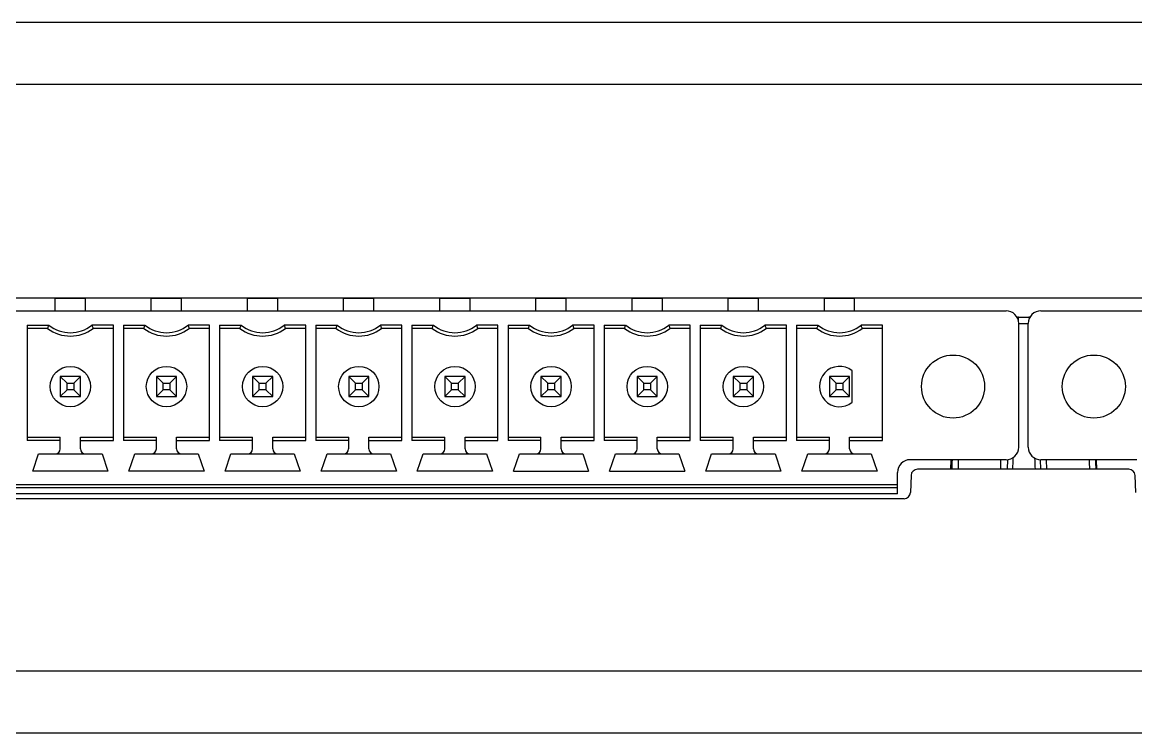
# Model space of a CAD drawing. Header units: inches. Extents: x 0 to 34, y 0 to 22.
# Drawn here: x 15.85 to 17.587, y 16.911 to 18.019 of the extents above; entities that cross this region are included whole.
import ezdxf

# ---------------------------------------------------------------- set-up
doc = ezdxf.new("R2010")
doc.units = ezdxf.units.IN
doc.header["$LTSCALE"] = 1.87
doc.header["$MEASUREMENT"] = 0
doc.layers.get('0').update_dxf_attribs({"linetype": 'CONTINUOUS'})

msp = doc.modelspace()

# ---------------------------------------------------------------- linework, layer by layer
at = {"color": 7, "linetype": 'CONTINUOUS'}
for p, q in [((14.2035, 18.0185), (20.7291, 18.0185)), ((14.3299, 17.922), (20.4989, 17.922)), ((20.2163, 17.5885), (14.6085, 17.5885)), ((15.9015, 17.5685), (15.9015, 17.5882)), ((15.9015, 17.5882), (15.9488, 17.5882)), ((15.9094, 17.5885), (15.9094, 17.5882)), ((15.9409, 17.5885), (15.9409, 17.5882)), ((15.9488, 17.5685), (15.9488, 17.5882)), ((16.0515, 17.5685), (16.0515, 17.5882)), ((16.0515, 17.5882), (16.0988, 17.5882)), ((16.0594, 17.5885), (16.0594, 17.5882)), ((16.0909, 17.5885), (16.0909, 17.5882)), ((16.0988, 17.5685), (16.0988, 17.5882)), ((16.2015, 17.5685), (16.2015, 17.5882)), ((16.2015, 17.5882), (16.2488, 17.5882)), ((16.2094, 17.5885), (16.2094, 17.5882)), ((16.2409, 17.5885), (16.2409, 17.5882)), ((16.2488, 17.5685), (16.2488, 17.5882)), ((16.3515, 17.5685), (16.3515, 17.5882)), ((16.3515, 17.5882), (16.3988, 17.5882)), ((16.3594, 17.5885), (16.3594, 17.5882)), ((16.3909, 17.5885), (16.3909, 17.5882)), ((16.3988, 17.5685), (16.3988, 17.5882)), ((16.5015, 17.5685), (16.5015, 17.5882)), ((16.5015, 17.5882), (16.5488, 17.5882)), ((16.5094, 17.5885), (16.5094, 17.5882)), ((16.5409, 17.5885), (16.5409, 17.5882)), ((16.5488, 17.5685), (16.5488, 17.5882)), ((16.6515, 17.5685), (16.6515, 17.5882)), ((16.6515, 17.5882), (16.6988, 17.5882)), ((16.6594, 17.5885), (16.6594, 17.5882)), ((16.6909, 17.5885), (16.6909, 17.5882)), ((16.6988, 17.5685), (16.6988, 17.5882)), ((16.8015, 17.5685), (16.8015, 17.5882)), ((16.8015, 17.5882), (16.8488, 17.5882)), ((16.8094, 17.5885), (16.8094, 17.5882)), ((16.8409, 17.5885), (16.8409, 17.5882)), ((16.8488, 17.5685), (16.8488, 17.5882)), ((16.9515, 17.5685), (16.9515, 17.5882)), ((16.9515, 17.5882), (16.9988, 17.5882)), ((16.9594, 17.5885), (16.9594, 17.5882)), ((16.9909, 17.5885), (16.9909, 17.5882)), ((16.9988, 17.5685), (16.9988, 17.5882)), ((17.1015, 17.5685), (17.1015, 17.5882)), ((17.1015, 17.5882), (17.1488, 17.5882)), ((17.1094, 17.5885), (17.1094, 17.5882)), ((17.1409, 17.5885), (17.1409, 17.5882)), ((17.1488, 17.5685), (17.1488, 17.5882)), ((14.5789, 17.5685), (17.385, 17.5685)), ((17.4394, 17.5685), (20.2459, 17.5685)), ((15.858, 17.5462), (15.858, 17.3664)), ((15.858, 17.5462), (15.8915, 17.5462)), ((15.9923, 17.5462), (15.9588, 17.5462)), ((15.9923, 17.3664), (15.9923, 17.5462)), ((16.008, 17.5462), (16.008, 17.3664)), ((16.008, 17.5462), (16.0415, 17.5462)), ((16.1423, 17.5462), (16.1088, 17.5462)), ((16.1423, 17.3664), (16.1423, 17.5462)), ((16.158, 17.5462), (16.158, 17.3664)), ((16.158, 17.5462), (16.1915, 17.5462)), ((16.2923, 17.5462), (16.2588, 17.5462)), ((16.2923, 17.3664), (16.2923, 17.5462)), ((16.308, 17.5462), (16.308, 17.3664)), ((16.308, 17.5462), (16.3415, 17.5462)), ((16.4423, 17.5462), (16.4088, 17.5462)), ((16.4423, 17.3664), (16.4423, 17.5462)), ((16.458, 17.5462), (16.458, 17.3664)), ((16.458, 17.5462), (16.4915, 17.5462)), ((16.5923, 17.5462), (16.5588, 17.5462)), ((16.5923, 17.3664), (16.5923, 17.5462)), ((16.608, 17.5462), (16.608, 17.3664)), ((16.608, 17.5462), (16.6415, 17.5462)), ((16.7423, 17.5462), (16.7088, 17.5462)), ((16.7423, 17.3664), (16.7423, 17.5462)), ((16.758, 17.5462), (16.758, 17.3664)), ((16.758, 17.5462), (16.7915, 17.5462)), ((16.8923, 17.5462), (16.8588, 17.5462)), ((16.8923, 17.3664), (16.8923, 17.5462)), ((16.908, 17.5462), (16.908, 17.3664)), ((16.908, 17.5462), (16.9415, 17.5462)), ((17.0423, 17.5462), (17.0088, 17.5462)), ((17.0423, 17.3664), (17.0423, 17.5462)), ((17.058, 17.5462), (17.058, 17.3664)), ((17.058, 17.5462), (17.0915, 17.5462)), ((17.1923, 17.5462), (17.1588, 17.5462)), ((17.1923, 17.3664), (17.1923, 17.5462)), ((17.4021, 17.5585), (17.4223, 17.5585)), ((17.4047, 17.5489), (17.4197, 17.5489)), ((17.4047, 17.3559), (17.4047, 17.5488)), ((17.4197, 17.3559), (17.4197, 17.5488)), ((15.8897, 17.541), (15.858, 17.541)), ((15.9923, 17.541), (15.9606, 17.541)), ((16.0397, 17.541), (16.008, 17.541)), ((16.1423, 17.541), (16.1106, 17.541)), ((16.1897, 17.541), (16.158, 17.541)), ((16.2923, 17.541), (16.2606, 17.541)), ((16.3397, 17.541), (16.308, 17.541)), ((16.4423, 17.541), (16.4106, 17.541)), ((16.4897, 17.541), (16.458, 17.541)), ((16.5923, 17.541), (16.5606, 17.541)), ((16.6397, 17.541), (16.608, 17.541)), ((16.7423, 17.541), (16.7106, 17.541)), ((16.7897, 17.541), (16.758, 17.541)), ((16.8923, 17.541), (16.8606, 17.541)), ((16.9397, 17.541), (16.908, 17.541)), ((17.0423, 17.541), (17.0106, 17.541)), ((17.0897, 17.541), (17.058, 17.541)), ((17.1923, 17.541), (17.1606, 17.541)), ((15.9094, 17.4662), (15.9094, 17.4347)), ((15.9094, 17.4662), (15.92, 17.4556)), ((15.9409, 17.4662), (15.9094, 17.4662)), ((15.9409, 17.4662), (15.9304, 17.4556)), ((15.9409, 17.4347), (15.9409, 17.4662)), ((16.0594, 17.4662), (16.0594, 17.4347)), ((16.0594, 17.4662), (16.07, 17.4556)), ((16.0909, 17.4662), (16.0594, 17.4662)), ((16.0909, 17.4662), (16.0804, 17.4556)), ((16.0909, 17.4347), (16.0909, 17.4662)), ((16.2094, 17.4662), (16.2094, 17.4347)), ((16.2094, 17.4662), (16.22, 17.4556)), ((16.2409, 17.4662), (16.2094, 17.4662)), ((16.2409, 17.4662), (16.2304, 17.4556)), ((16.2409, 17.4347), (16.2409, 17.4662)), ((16.3594, 17.4662), (16.3594, 17.4347)), ((16.3594, 17.4662), (16.37, 17.4556)), ((16.3909, 17.4662), (16.3594, 17.4662)), ((16.3909, 17.4662), (16.3804, 17.4556)), ((16.3909, 17.4347), (16.3909, 17.4662)), ((16.5094, 17.4662), (16.5094, 17.4347)), ((16.5094, 17.4662), (16.52, 17.4556)), ((16.5409, 17.4662), (16.5094, 17.4662)), ((16.5409, 17.4662), (16.5304, 17.4556)), ((16.5409, 17.4347), (16.5409, 17.4662)), ((16.6594, 17.4662), (16.6594, 17.4347)), ((16.6594, 17.4662), (16.67, 17.4556)), ((16.6909, 17.4662), (16.6594, 17.4662)), ((16.6909, 17.4662), (16.6804, 17.4556)), ((16.6909, 17.4347), (16.6909, 17.4662)), ((16.8094, 17.4662), (16.8094, 17.4347)), ((16.8094, 17.4662), (16.82, 17.4556)), ((16.8409, 17.4662), (16.8094, 17.4662)), ((16.8409, 17.4662), (16.8304, 17.4556)), ((16.8409, 17.4347), (16.8409, 17.4662)), ((16.9594, 17.4662), (16.9594, 17.4347)), ((16.9594, 17.4662), (16.97, 17.4556)), ((16.9909, 17.4662), (16.9594, 17.4662)), ((16.9909, 17.4662), (16.9804, 17.4556)), ((16.9909, 17.4347), (16.9909, 17.4662)), ((17.1094, 17.4662), (17.1094, 17.4347)), ((17.1094, 17.4662), (17.12, 17.4556)), ((17.1409, 17.4662), (17.1094, 17.4662)), ((17.1409, 17.4662), (17.1304, 17.4556)), ((17.1409, 17.4347), (17.1409, 17.4662)), ((17.1448, 17.4258), (17.1448, 17.475)), ((15.92, 17.4452), (15.9094, 17.4347)), ((15.92, 17.4452), (15.92, 17.4556)), ((15.92, 17.4556), (15.9304, 17.4556)), ((15.9304, 17.4452), (15.92, 17.4452)), ((15.9304, 17.4556), (15.9304, 17.4452)), ((15.9304, 17.4452), (15.9409, 17.4347)), ((16.07, 17.4452), (16.0594, 17.4347)), ((16.07, 17.4452), (16.07, 17.4556)), ((16.07, 17.4556), (16.0804, 17.4556)), ((16.0804, 17.4452), (16.07, 17.4452)), ((16.0804, 17.4556), (16.0804, 17.4452)), ((16.0804, 17.4452), (16.0909, 17.4347)), ((16.22, 17.4452), (16.2094, 17.4347)), ((16.22, 17.4452), (16.22, 17.4556)), ((16.22, 17.4556), (16.2304, 17.4556)), ((16.2304, 17.4452), (16.22, 17.4452)), ((16.2304, 17.4556), (16.2304, 17.4452)), ((16.2304, 17.4452), (16.2409, 17.4347)), ((16.37, 17.4452), (16.3594, 17.4347)), ((16.37, 17.4452), (16.37, 17.4556)), ((16.37, 17.4556), (16.3804, 17.4556)), ((16.3804, 17.4452), (16.37, 17.4452)), ((16.3804, 17.4556), (16.3804, 17.4452)), ((16.3804, 17.4452), (16.3909, 17.4347)), ((16.52, 17.4452), (16.5094, 17.4347)), ((16.52, 17.4452), (16.52, 17.4556)), ((16.52, 17.4556), (16.5304, 17.4556)), ((16.5304, 17.4452), (16.52, 17.4452)), ((16.5304, 17.4556), (16.5304, 17.4452)), ((16.5304, 17.4452), (16.5409, 17.4347)), ((16.67, 17.4452), (16.6594, 17.4347)), ((16.67, 17.4452), (16.67, 17.4556)), ((16.67, 17.4556), (16.6804, 17.4556)), ((16.6804, 17.4452), (16.67, 17.4452)), ((16.6804, 17.4556), (16.6804, 17.4452)), ((16.6804, 17.4452), (16.6909, 17.4347)), ((16.82, 17.4452), (16.8094, 17.4347)), ((16.82, 17.4452), (16.82, 17.4556)), ((16.82, 17.4556), (16.8304, 17.4556)), ((16.8304, 17.4452), (16.82, 17.4452)), ((16.8304, 17.4556), (16.8304, 17.4452)), ((16.8304, 17.4452), (16.8409, 17.4347)), ((16.97, 17.4452), (16.9594, 17.4347)), ((16.97, 17.4452), (16.97, 17.4556)), ((16.97, 17.4556), (16.9804, 17.4556)), ((16.9804, 17.4452), (16.97, 17.4452)), ((16.9804, 17.4556), (16.9804, 17.4452)), ((16.9804, 17.4452), (16.9909, 17.4347)), ((17.12, 17.4452), (17.1094, 17.4347)), ((17.12, 17.4452), (17.12, 17.4556)), ((17.12, 17.4556), (17.1304, 17.4556)), ((17.1304, 17.4452), (17.12, 17.4452)), ((17.1304, 17.4556), (17.1304, 17.4452)), ((17.1304, 17.4452), (17.1409, 17.4347)), ((15.9094, 17.4347), (15.9409, 17.4347)), ((16.0594, 17.4347), (16.0909, 17.4347)), ((16.2094, 17.4347), (16.2409, 17.4347)), ((16.3594, 17.4347), (16.3909, 17.4347)), ((16.5094, 17.4347), (16.5409, 17.4347)), ((16.6594, 17.4347), (16.6909, 17.4347)), ((16.8094, 17.4347), (16.8409, 17.4347)), ((16.9594, 17.4347), (16.9909, 17.4347)), ((17.1094, 17.4347), (17.1409, 17.4347)), ((15.858, 17.3717), (15.9094, 17.3717)), ((15.9094, 17.3532), (15.9094, 17.3717)), ((15.9409, 17.3532), (15.9409, 17.3717)), ((15.9409, 17.3717), (15.9923, 17.3717)), ((16.008, 17.3717), (16.0594, 17.3717)), ((16.0594, 17.3532), (16.0594, 17.3717)), ((16.0909, 17.3532), (16.0909, 17.3717)), ((16.0909, 17.3717), (16.1423, 17.3717)), ((16.158, 17.3717), (16.2094, 17.3717)), ((16.2094, 17.3532), (16.2094, 17.3717)), ((16.2409, 17.3532), (16.2409, 17.3717)), ((16.2409, 17.3717), (16.2923, 17.3717)), ((16.308, 17.3717), (16.3594, 17.3717)), ((16.3594, 17.3532), (16.3594, 17.3717)), ((16.3909, 17.3532), (16.3909, 17.3717)), ((16.3909, 17.3717), (16.4423, 17.3717)), ((16.458, 17.3717), (16.5094, 17.3717)), ((16.5094, 17.3532), (16.5094, 17.3717)), ((16.5409, 17.3532), (16.5409, 17.3717)), ((16.5409, 17.3717), (16.5923, 17.3717)), ((16.608, 17.3717), (16.6594, 17.3717)), ((16.6594, 17.3532), (16.6594, 17.3717)), ((16.6909, 17.3532), (16.6909, 17.3717)), ((16.6909, 17.3717), (16.7423, 17.3717)), ((16.758, 17.3717), (16.8094, 17.3717)), ((16.8094, 17.3532), (16.8094, 17.3717)), ((16.8409, 17.3532), (16.8409, 17.3717)), ((16.8409, 17.3717), (16.8923, 17.3717)), ((16.908, 17.3717), (16.9594, 17.3717)), ((16.9594, 17.3532), (16.9594, 17.3717)), ((16.9909, 17.3532), (16.9909, 17.3717)), ((16.9909, 17.3717), (17.0423, 17.3717)), ((17.058, 17.3717), (17.1094, 17.3717)), ((17.1094, 17.3532), (17.1094, 17.3717)), ((17.1409, 17.3532), (17.1409, 17.3717)), ((17.1409, 17.3717), (17.1923, 17.3717)), ((15.9094, 17.3664), (15.858, 17.3664)), ((15.9409, 17.3664), (15.9923, 17.3664)), ((16.0594, 17.3664), (16.008, 17.3664)), ((16.0909, 17.3664), (16.1423, 17.3664)), ((16.2094, 17.3664), (16.158, 17.3664)), ((16.2409, 17.3664), (16.2923, 17.3664)), ((16.3594, 17.3664), (16.308, 17.3664)), ((16.3909, 17.3664), (16.4423, 17.3664)), ((16.5094, 17.3664), (16.458, 17.3664)), ((16.5409, 17.3664), (16.5923, 17.3664)), ((16.6594, 17.3664), (16.608, 17.3664)), ((16.6909, 17.3664), (16.7423, 17.3664)), ((16.8094, 17.3664), (16.758, 17.3664)), ((16.8409, 17.3664), (16.8923, 17.3664)), ((16.9594, 17.3664), (16.908, 17.3664)), ((16.9909, 17.3664), (17.0423, 17.3664)), ((17.1094, 17.3664), (17.058, 17.3664)), ((17.1409, 17.3664), (17.1923, 17.3664)), ((15.8665, 17.3185), (15.8757, 17.3453)), ((15.8757, 17.3453), (15.9746, 17.3453)), ((15.9746, 17.3453), (15.9838, 17.3185)), ((16.0165, 17.3185), (16.0257, 17.3453)), ((16.0257, 17.3453), (16.1246, 17.3453)), ((16.1246, 17.3453), (16.1338, 17.3185)), ((16.1665, 17.3185), (16.1757, 17.3453)), ((16.1757, 17.3453), (16.2746, 17.3453)), ((16.2746, 17.3453), (16.2838, 17.3185)), ((16.3165, 17.3185), (16.3257, 17.3453)), ((16.3257, 17.3453), (16.4246, 17.3453)), ((16.4246, 17.3453), (16.4338, 17.3185)), ((16.4665, 17.3185), (16.4757, 17.3453)), ((16.4757, 17.3453), (16.5746, 17.3453)), ((16.5746, 17.3453), (16.5838, 17.3185)), ((16.6165, 17.3185), (16.6257, 17.3453)), ((16.6257, 17.3453), (16.7246, 17.3453)), ((16.7246, 17.3453), (16.7338, 17.3185)), ((16.7665, 17.3185), (16.7757, 17.3453)), ((16.7757, 17.3453), (16.8746, 17.3453)), ((16.8746, 17.3453), (16.8838, 17.3185)), ((16.9165, 17.3185), (16.9257, 17.3453)), ((16.9257, 17.3453), (17.0246, 17.3453)), ((17.0246, 17.3453), (17.0338, 17.3185)), ((17.0665, 17.3185), (17.0757, 17.3453)), ((17.0757, 17.3453), (17.1746, 17.3453)), ((17.1746, 17.3453), (17.1838, 17.3185)), ((17.385, 17.3362), (17.2354, 17.3362)), ((17.5764, 17.3215), (17.2468, 17.3215)), ((17.2988, 17.3215), (17.2993, 17.3362)), ((17.3766, 17.3215), (17.3771, 17.3362)), ((17.3871, 17.3364), (17.3866, 17.3215)), ((17.4381, 17.3363), (17.4386, 17.3215)), ((17.589, 17.3362), (17.4394, 17.3362)), ((17.4486, 17.3215), (17.4481, 17.3362)), ((17.5264, 17.3215), (17.5259, 17.3362)), ((15.9838, 17.3185), (15.8665, 17.3185)), ((16.1338, 17.3185), (16.0165, 17.3185)), ((16.2838, 17.3185), (16.1665, 17.3185)), ((16.4338, 17.3185), (16.3165, 17.3185)), ((16.5838, 17.3185), (16.4665, 17.3185)), ((16.6165, 17.3185), (16.7338, 17.3185)), ((16.7665, 17.3185), (16.8838, 17.3185)), ((17.0338, 17.3185), (16.9165, 17.3185)), ((17.1838, 17.3185), (17.0665, 17.3185)), ((17.2157, 17.2831), (17.2157, 17.3166)), ((17.2368, 17.3119), (17.2359, 17.2852)), ((17.5873, 17.2852), (17.5864, 17.3119)), ((17.2157, 17.2969), (14.7846, 17.2969)), ((14.7846, 17.2929), (17.2157, 17.2929)), ((17.2259, 17.2755), (14.7703, 17.2755)), ((17.2157, 17.2831), (14.7846, 17.2831)), ((14.3298, 17.007), (20.4954, 17.007)), ((14.3255, 16.9105), (20.4997, 16.9105))]:
    msp.add_line(p, q, dxfattribs=at)
for centre, radius in [((17.3023, 17.4504), 0.0492), ((17.522, 17.4504), 0.0492), ((15.9252, 17.4504), 0.0315), ((16.0752, 17.4504), 0.0315), ((16.2252, 17.4504), 0.0315), ((16.3752, 17.4504), 0.0315), ((16.5252, 17.4504), 0.0315), ((16.6752, 17.4504), 0.0315), ((16.8252, 17.4504), 0.0315), ((16.9752, 17.4504), 0.0315)]:
    msp.add_circle(centre, radius, dxfattribs=at)
for centre, radius, start, end in [((17.385, 17.5488), 0.0197, 0, 90), ((17.4394, 17.5488), 0.0197, 90, 180), ((15.9252, 17.5882), 0.0538, 231.2958, 308.7042), ((16.0752, 17.5882), 0.0538, 231.2958, 308.7042), ((16.2252, 17.5882), 0.0538, 231.2958, 308.7042), ((16.3752, 17.5882), 0.0538, 231.2958, 308.7042), ((16.5252, 17.5882), 0.0538, 231.2958, 308.7042), ((16.6752, 17.5882), 0.0538, 231.2958, 308.7042), ((16.8252, 17.5882), 0.0538, 231.2958, 308.7042), ((16.9752, 17.5882), 0.0538, 231.2958, 308.7042), ((17.1252, 17.5882), 0.0538, 231.2958, 308.7042), ((17.4045, 17.5485), 0.01, 90, 102.9764), ((17.4207, 17.5485), 0.01, 81.4953, 90), ((15.9252, 17.5882), 0.0591, 233.1301, 306.8699), ((16.0752, 17.5882), 0.0591, 233.1301, 306.8699), ((16.2252, 17.5882), 0.0591, 233.1301, 306.8699), ((16.3752, 17.5882), 0.0591, 233.1301, 306.8699), ((16.5252, 17.5882), 0.0591, 233.1301, 306.8699), ((16.6752, 17.5882), 0.0591, 233.1301, 306.8699), ((16.8252, 17.5882), 0.0591, 233.1301, 306.8699), ((16.9752, 17.5882), 0.0591, 233.1301, 306.8699), ((17.1252, 17.5882), 0.0591, 233.1301, 306.8699), ((17.1252, 17.4504), 0.0315, 51.3178, 308.6822), ((17.385, 17.3559), 0.0197, 270, 360), ((17.4394, 17.3559), 0.0197, 180, 270), ((15.9015, 17.3532), 0.00787, 270, 360), ((15.9488, 17.3532), 0.00787, 180, 270), ((16.0515, 17.3532), 0.00787, 270, 360), ((16.0988, 17.3532), 0.00787, 180, 270), ((16.2015, 17.3532), 0.00787, 270, 360), ((16.2488, 17.3532), 0.00787, 180, 270), ((16.3515, 17.3532), 0.00787, 270, 360), ((16.3988, 17.3532), 0.00787, 180, 270), ((16.5015, 17.3532), 0.00787, 270, 360), ((16.5488, 17.3532), 0.00787, 180, 270), ((16.6515, 17.3532), 0.00787, 270, 360), ((16.6988, 17.3532), 0.00787, 180, 270), ((16.8015, 17.3532), 0.00787, 270, 360), ((16.8488, 17.3532), 0.00787, 180, 270), ((16.9515, 17.3532), 0.00787, 270, 360), ((16.9988, 17.3532), 0.00787, 180, 270), ((17.1015, 17.3532), 0.00787, 270, 360), ((17.1488, 17.3532), 0.00787, 180, 270), ((17.2354, 17.3166), 0.0197, 90, 180), ((17.2468, 17.3115), 0.01, 90, 178), ((17.5764, 17.3115), 0.01, 2, 90), ((17.2259, 17.2855), 0.01, 270, 358)]:
    msp.add_arc(centre, radius, start, end, dxfattribs=at)
for points, knots in [([(15.8897, 17.541), (15.8899, 17.5416), (15.8903, 17.5427), (15.8909, 17.5445), (15.8913, 17.5457), (15.8915, 17.5462)], [0, 0, 0, 0, 0.337932, 0.671272, 1, 1, 1, 1]), ([(15.9588, 17.5462), (15.959, 17.5457), (15.9594, 17.5445), (15.96, 17.5427), (15.9604, 17.5416), (15.9606, 17.541)], [0, 0, 0, 0, 0.32861, 0.66195, 1, 1, 1, 1]), ([(16.0397, 17.541), (16.0399, 17.5416), (16.0403, 17.5427), (16.0409, 17.5445), (16.0413, 17.5457), (16.0415, 17.5462)], [0, 0, 0, 0, 0.337932, 0.671272, 1, 1, 1, 1]), ([(16.1088, 17.5462), (16.109, 17.5457), (16.1094, 17.5445), (16.11, 17.5427), (16.1104, 17.5416), (16.1106, 17.541)], [0, 0, 0, 0, 0.32861, 0.66195, 1, 1, 1, 1]), ([(16.1897, 17.541), (16.1899, 17.5416), (16.1903, 17.5427), (16.1909, 17.5445), (16.1913, 17.5457), (16.1915, 17.5462)], [0, 0, 0, 0, 0.337932, 0.671272, 1, 1, 1, 1]), ([(16.2588, 17.5462), (16.259, 17.5457), (16.2594, 17.5445), (16.26, 17.5427), (16.2604, 17.5416), (16.2606, 17.541)], [0, 0, 0, 0, 0.32861, 0.66195, 1, 1, 1, 1]), ([(16.3397, 17.541), (16.3399, 17.5416), (16.3403, 17.5427), (16.3409, 17.5445), (16.3413, 17.5457), (16.3415, 17.5462)], [0, 0, 0, 0, 0.337932, 0.671272, 1, 1, 1, 1]), ([(16.4088, 17.5462), (16.409, 17.5457), (16.4094, 17.5445), (16.41, 17.5427), (16.4104, 17.5416), (16.4106, 17.541)], [0, 0, 0, 0, 0.32861, 0.66195, 1, 1, 1, 1]), ([(16.4897, 17.541), (16.4899, 17.5416), (16.4903, 17.5427), (16.4909, 17.5445), (16.4913, 17.5457), (16.4915, 17.5462)], [0, 0, 0, 0, 0.337932, 0.671272, 1, 1, 1, 1]), ([(16.5588, 17.5462), (16.559, 17.5457), (16.5594, 17.5445), (16.56, 17.5427), (16.5604, 17.5416), (16.5606, 17.541)], [0, 0, 0, 0, 0.32861, 0.66195, 1, 1, 1, 1]), ([(16.6397, 17.541), (16.6399, 17.5416), (16.6403, 17.5427), (16.6409, 17.5445), (16.6413, 17.5457), (16.6415, 17.5462)], [0, 0, 0, 0, 0.337932, 0.671272, 1, 1, 1, 1]), ([(16.7088, 17.5462), (16.709, 17.5457), (16.7094, 17.5445), (16.71, 17.5427), (16.7104, 17.5416), (16.7106, 17.541)], [0, 0, 0, 0, 0.32861, 0.66195, 1, 1, 1, 1]), ([(16.7897, 17.541), (16.7899, 17.5416), (16.7903, 17.5427), (16.7909, 17.5445), (16.7913, 17.5457), (16.7915, 17.5462)], [0, 0, 0, 0, 0.337932, 0.671272, 1, 1, 1, 1]), ([(16.8588, 17.5462), (16.859, 17.5457), (16.8594, 17.5445), (16.86, 17.5427), (16.8604, 17.5416), (16.8606, 17.541)], [0, 0, 0, 0, 0.32861, 0.66195, 1, 1, 1, 1]), ([(16.9397, 17.541), (16.9399, 17.5416), (16.9403, 17.5427), (16.9409, 17.5445), (16.9413, 17.5457), (16.9415, 17.5462)], [0, 0, 0, 0, 0.337932, 0.671272, 1, 1, 1, 1]), ([(17.0088, 17.5462), (17.009, 17.5457), (17.0094, 17.5445), (17.01, 17.5427), (17.0104, 17.5416), (17.0106, 17.541)], [0, 0, 0, 0, 0.32861, 0.66195, 1, 1, 1, 1]), ([(17.0915, 17.5462), (17.0913, 17.5457), (17.0909, 17.5445), (17.0903, 17.5427), (17.0899, 17.5416), (17.0897, 17.541)], [0, 0, 0, 0, 0.328611, 0.661951, 1, 1, 1, 1]), ([(17.1606, 17.541), (17.1604, 17.5416), (17.16, 17.5427), (17.1594, 17.5445), (17.159, 17.5457), (17.1588, 17.5462)], [0, 0, 0, 0, 0.337931, 0.671271, 1, 1, 1, 1]), ([(17.4045, 17.5585), (17.4045, 17.5585), (17.4044, 17.5584), (17.4043, 17.5581), (17.4041, 17.5576), (17.4041, 17.5569), (17.404, 17.5561), (17.4039, 17.5552), (17.4038, 17.5547), (17.4038, 17.5544)], [0, 0, 0, 0, 0.036046, 0.110953, 0.230143, 0.392567, 0.594581, 0.830907, 1, 1, 1, 1]), ([(17.4207, 17.5585), (17.4208, 17.5585), (17.4209, 17.5584), (17.421, 17.5581), (17.4211, 17.5576), (17.4212, 17.557), (17.4212, 17.5566), (17.4212, 17.5564)], [0, 0, 0, 0, 0.068377, 0.210471, 0.436567, 0.744677, 1, 1, 1, 1])]:
    msp.add_open_spline(points, degree=3, knots=knots, dxfattribs=at)
for points in [[(17.3957, 17.3394), (17.3955, 17.3335), (17.3953, 17.3275), (17.395, 17.3215)], [(17.4295, 17.3389), (17.4298, 17.3331), (17.43, 17.3273), (17.4302, 17.3215)], [(17.3007, 17.3362), (17.3005, 17.3313), (17.3004, 17.3264), (17.3002, 17.3215)], [(17.3105, 17.3362), (17.3104, 17.3313), (17.3103, 17.3264), (17.3101, 17.3215)], [(17.5147, 17.3362), (17.5148, 17.3313), (17.515, 17.3264), (17.5151, 17.3215)], [(17.5246, 17.3362), (17.5247, 17.3313), (17.5248, 17.3264), (17.525, 17.3215)]]:
    msp.add_open_spline(points, degree=3, dxfattribs=at)

doc.saveas('drawing.dxf')
